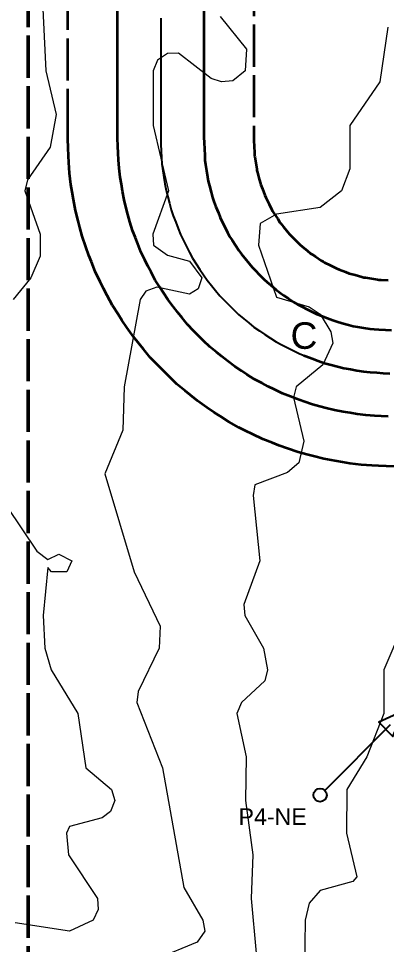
# Model space of a CAD drawing. Extents: x 6810325 to 6812275, y 1878569 to 1880689.
# Drawn here: x 6810622.2 to 6810733.1, y 1879629.4 to 1879908.4 of the extents above; entities that cross this region are included whole.
import ezdxf
from ezdxf.enums import TextEntityAlignment as Align

# ---------------------------------------------------------------- set-up
doc = ezdxf.new("R2010")
doc.units = 21
doc.header["$LTSCALE"] = 10
doc.header["$MEASUREMENT"] = 0
for name, pattern in [('CENTER', [5.08, 3.175, -0.635, 0.635, -0.635]), ('DASHDOT', [3.556, 2.54, -0.508, 0, -0.508]), ('DASHED', [1.524, 1.27, -0.254])]:
    doc.linetypes.add(name, pattern=pattern)
for name, color, linetype, lineweight in [('ANNO-LABELS', 7, 'CONTINUOUS', 18), ('ANNO-POINT-LABELS', 7, 'CONTINUOUS', 13), ('PROJ-LIMITS-OF-WORK', 7, 'DASHED', 35), ('PROJ-ROAD-CL', 252, 'CENTER', 25), ('PROJ-ROAD-FILL', 252, 'CONTINUOUS', 35), ('PROJ-XSECTION', 190, 'DASHDOT', 35), ('TOPO-CONTOUR-MINOR', 36, 'CONTINUOUS', 13), ('WETL-PHOTO-POINT', 30, 'CONTINUOUS', 25), ('WETL-SURVEY-AREA', 1, 'DASHED', 50)]:
    doc.layers.add(name, color=color, linetype=linetype, lineweight=lineweight)
doc.styles.add('LABEL', font='arial.ttf')

# ---------------------------------------------------------------- blocks, each defined once
blk = doc.blocks.new('PHOTO_ARROW')
at = {"color": 0, "lineweight": -2}
blk.add_line((0, 2), (0, 30), dxfattribs=at)
blk.add_lwpolyline([(0, 36), (-3, 28), (3, 28)], close=True, dxfattribs=at)
blk.add_circle((0, 0), 2, dxfattribs=at)

msp = doc.modelspace()

# ---------------------------------------------------------------- linework, layer by layer
at = {"layer": 'PROJ-LIMITS-OF-WORK'}
for points in [[(6810735.81, 1879773.41), (6810733.08, 1879773.48), (6810730.71, 1879773.6), (6810728.67, 1879773.71), (6810725.51, 1879773.89), (6810722.12, 1879774.34), (6810719.84, 1879774.7), (6810717.61, 1879775.06), (6810714.24, 1879775.66), (6810711.13, 1879776.48), (6810709.15, 1879777.01), (6810706.53, 1879777.72), (6810703.26, 1879778.77), (6810700.69, 1879779.75), (6810698.78, 1879780.49), (6810695.82, 1879781.64), (6810692.73, 1879783.12), (6810690.69, 1879784.16), (6810688.67, 1879785.19), (6810685.65, 1879786.81), (6810682.96, 1879788.54), (6810681.24, 1879789.66), (6810678.96, 1879791.15), (6810676.18, 1879793.17), (6810674.04, 1879794.89), (6810672.45, 1879796.18), (6810669.98, 1879798.19), (6810667.51, 1879800.56), (6810665.89, 1879802.17), (6810664.28, 1879803.79), (6810661.91, 1879806.26), (6810659.89, 1879808.73), (6810658.6, 1879810.32), (6810656.89, 1879812.45), (6810654.87, 1879815.23), (6810653.37, 1879817.52), (6810652.26, 1879819.24), (6810650.53, 1879821.92), (6810648.91, 1879824.94), (6810647.88, 1879826.97), (6810646.84, 1879829.01), (6810645.35, 1879832.09), (6810644.2, 1879835.06), (6810643.46, 1879836.97), (6810642.49, 1879839.54), (6810641.43, 1879842.8), (6810640.72, 1879845.43), (6810640.19, 1879847.41), (6810639.37, 1879850.51), (6810638.77, 1879853.88), (6810638.41, 1879856.11), (6810638.05, 1879858.39), (6810637.59, 1879861.78), (6810637.41, 1879864.95), (6810637.31, 1879866.98), (6810637.18, 1879869.36), (6810637.11, 1879872.08), (6810637.11, 1879874.43), (6810637.11, 1880089.41)], [(6810693.11, 1880089.41), (6810693.11, 1879874.44), (6810693.11, 1879872.79), (6810693.14, 1879871.54), (6810693.23, 1879869.92), (6810693.34, 1879867.85), (6810693.37, 1879867.12), (6810693.44, 1879866.66), (6810693.72, 1879864.88), (6810694.01, 1879863.06), (6810694.09, 1879862.6), (6810694.27, 1879861.93), (6810694.81, 1879859.92), (6810695.14, 1879858.68), (6810695.29, 1879858.22), (6810695.74, 1879857.05), (6810696.49, 1879855.1), (6810696.74, 1879854.43), (6810696.95, 1879854.01), (6810697.77, 1879852.4), (6810698.6, 1879850.76), (6810698.82, 1879850.35), (6810699.21, 1879849.76), (6810700.34, 1879848.01), (6810701.03, 1879846.95), (6810701.32, 1879846.55), (6810702.12, 1879845.57), (6810703.43, 1879843.95), (6810703.87, 1879843.4), (6810704.19, 1879843.07), (6810705.49, 1879841.78), (6810706.77, 1879840.49), (6810707.1, 1879840.16), (6810707.67, 1879839.72), (6810709.29, 1879838.4), (6810710.26, 1879837.61), (6810710.66, 1879837.32), (6810711.73, 1879836.63), (6810713.48, 1879835.49), (6810714.06, 1879835.11), (6810714.47, 1879834.9), (6810716.11, 1879834.06), (6810717.72, 1879833.24), (6810718.14, 1879833.04), (6810718.82, 1879832.78), (6810720.77, 1879832.03), (6810721.92, 1879831.58), (6810722.39, 1879831.43), (6810723.64, 1879831.1), (6810725.65, 1879830.56), (6810726.31, 1879830.38), (6810726.76, 1879830.31), (6810728.59, 1879830.02), (6810730.37, 1879829.74), (6810730.83, 1879829.67), (6810731.57, 1879829.63), (6810733.63, 1879829.53)]]:
    msp.add_lwpolyline(points, dxfattribs=at)
at = {"layer": 'PROJ-ROAD-CL'}
msp.add_lwpolyline([(6810665.11, 1879908.44), (6810665.11, 1879906.44), (6810665.11, 1879904.44), (6810665.11, 1879902.44), (6810665.11, 1879900.44), (6810665.11, 1879898.44), (6810665.11, 1879896.44), (6810665.11, 1879894.44), (6810665.11, 1879892.44), (6810665.11, 1879890.44), (6810665.11, 1879888.44), (6810665.11, 1879886.44), (6810665.11, 1879884.44), (6810665.11, 1879882.44), (6810665.11, 1879880.44), (6810665.11, 1879878.44), (6810665.11, 1879876.44), (6810665.11, 1879874.44), (6810665.11, 1879872.44), (6810665.16, 1879870.44), (6810665.27, 1879868.45), (6810665.37, 1879866.45), (6810665.48, 1879864.45), (6810665.75, 1879862.47), (6810666.07, 1879860.5), (6810666.38, 1879858.52), (6810666.72, 1879856.55), (6810667.24, 1879854.62), (6810667.76, 1879852.69), (6810668.28, 1879850.76), (6810668.89, 1879848.86), (6810669.61, 1879846.99), (6810670.33, 1879845.13), (6810671.04, 1879843.26), (6810671.92, 1879841.46), (6810672.82, 1879839.68), (6810673.73, 1879837.9), (6810674.67, 1879836.14), (6810675.76, 1879834.46), (6810676.85, 1879832.78), (6810677.94, 1879831.1), (6810679.11, 1879829.49), (6810680.37, 1879827.93), (6810681.63, 1879826.38), (6810682.89, 1879824.83), (6810684.28, 1879823.39), (6810685.69, 1879821.97), (6810687.1, 1879820.56), (6810688.54, 1879819.17), (6810690.1, 1879817.92), (6810691.65, 1879816.66), (6810693.2, 1879815.4), (6810694.82, 1879814.23), (6810696.5, 1879813.14), (6810698.17, 1879812.05), (6810699.85, 1879810.96), (6810701.62, 1879810.02), (6810703.4, 1879809.11), (6810705.18, 1879808.21), (6810706.98, 1879807.33), (6810708.84, 1879806.62), (6810710.71, 1879805.9), (6810712.58, 1879805.18), (6810714.48, 1879804.57), (6810716.41, 1879804.05), (6810718.34, 1879803.53), (6810720.27, 1879803.02), (6810722.24, 1879802.67), (6810724.22, 1879802.36), (6810726.19, 1879802.05), (6810728.17, 1879801.77), (6810730.17, 1879801.67), (6810732.17, 1879801.56), (6810734.16, 1879801.46)], dxfattribs=at)
at = {"layer": 'PROJ-ROAD-FILL'}
for points in [[(6810733.66, 1879788.47), (6810731.49, 1879788.58), (6810729.49, 1879788.69), (6810726.94, 1879788.83), (6810724.28, 1879789.19), (6810722.18, 1879789.52), (6810720.11, 1879789.85), (6810717.47, 1879790.32), (6810714.98, 1879790.98), (6810713.05, 1879791.49), (6810710.8, 1879792.1), (6810708.25, 1879792.93), (6810706.05, 1879793.76), (6810704.19, 1879794.48), (6810701.8, 1879795.41), (6810699.39, 1879796.57), (6810697.5, 1879797.53), (6810695.62, 1879798.49), (6810693.26, 1879799.75), (6810691.09, 1879801.14), (6810689.42, 1879802.23), (6810687.46, 1879803.51), (6810685.29, 1879805.08), (6810683.47, 1879806.55), (6810681.91, 1879807.81), (6810679.93, 1879809.43), (6810677.99, 1879811.29), (6810676.5, 1879812.78), (6810675, 1879814.28), (6810673.15, 1879816.21), (6810671.53, 1879818.2), (6810670.27, 1879819.75), (6810668.8, 1879821.57), (6810667.22, 1879823.74), (6810665.95, 1879825.7), (6810664.86, 1879827.38), (6810663.47, 1879829.54), (6810662.2, 1879831.9), (6810661.24, 1879833.78), (6810660.28, 1879835.67), (6810659.12, 1879838.08), (6810658.19, 1879840.47), (6810657.47, 1879842.33), (6810656.64, 1879844.53), (6810655.81, 1879847.07), (6810655.2, 1879849.33), (6810654.68, 1879851.26), (6810654.03, 1879853.75), (6810653.56, 1879856.38), (6810653.23, 1879858.46), (6810652.9, 1879860.56), (6810652.54, 1879863.22), (6810652.39, 1879865.77), (6810652.29, 1879867.77), (6810652.17, 1879869.94), (6810652.11, 1879872.28), (6810652.11, 1879874.44), (6810652.11, 1880089.41)], [(6810678.11, 1880089.41), (6810678.11, 1879874.44), (6810678.11, 1879872.61), (6810678.15, 1879870.95), (6810678.25, 1879869.13), (6810678.36, 1879867.13), (6810678.42, 1879865.69), (6810678.61, 1879864.39), (6810678.91, 1879862.53), (6810679.2, 1879860.66), (6810679.42, 1879859.36), (6810679.8, 1879857.99), (6810680.32, 1879856.06), (6810680.74, 1879854.45), (6810681.15, 1879853.19), (6810681.75, 1879851.65), (6810682.46, 1879849.79), (6810682.97, 1879848.44), (6810683.55, 1879847.26), (6810684.41, 1879845.58), (6810685.26, 1879843.9), (6810685.87, 1879842.73), (6810686.66, 1879841.54), (6810687.75, 1879839.86), (6810688.65, 1879838.47), (6810689.43, 1879837.4), (6810690.47, 1879836.12), (6810691.73, 1879834.56), (6810692.62, 1879833.44), (6810693.55, 1879832.5), (6810694.88, 1879831.17), (6810696.21, 1879829.84), (6810697.15, 1879828.91), (6810698.28, 1879828.02), (6810699.83, 1879826.76), (6810701.11, 1879825.71), (6810702.18, 1879824.94), (6810703.58, 1879824.04), (6810705.25, 1879822.95), (6810706.44, 1879822.16), (6810707.61, 1879821.56), (6810709.3, 1879820.7), (6810710.97, 1879819.84), (6810712.15, 1879819.26), (6810713.5, 1879818.75), (6810715.37, 1879818.04), (6810716.91, 1879817.44), (6810718.16, 1879817.04), (6810719.77, 1879816.61), (6810721.71, 1879816.09), (6810723.07, 1879815.71), (6810724.38, 1879815.5), (6810726.25, 1879815.2), (6810728.1, 1879814.91), (6810729.4, 1879814.72), (6810730.85, 1879814.65), (6810732.85, 1879814.55), (6810734.66, 1879814.45)]]:
    msp.add_lwpolyline(points, dxfattribs=at)
at = {"layer": 'PROJ-XSECTION'}
msp.add_lwpolyline([(6810708.25, 1879806.84), (6810708.84, 1879806.62), (6810710.71, 1879805.9), (6810712.58, 1879805.18), (6810714.48, 1879804.57), (6810716.41, 1879804.05), (6810718.34, 1879803.53), (6810720.27, 1879803.02), (6810722.24, 1879802.67), (6810724.22, 1879802.36), (6810726.19, 1879802.05), (6810728.17, 1879801.77), (6810730.17, 1879801.67), (6810732.17, 1879801.56), (6810734.16, 1879801.46)], dxfattribs=at)
at = {"layer": 'TOPO-CONTOUR-MINOR'}
for points, elevation in [([(6810580.7, 1879964.75), (6810626.38, 1879925.38), (6810629.33, 1879915.54), (6810630.51, 1879892.57), (6810633.54, 1879879.45), (6810631.81, 1879869.61), (6810624.91, 1879859.76), (6810624.18, 1879856.48), (6810628.74, 1879843.36), (6810628.75, 1879836.8), (6810625.99, 1879830.24), (6810620.6, 1879823.67)], 199), ([(6810683.04, 1879908.98), (6810690.96, 1879899.13), (6810690.59, 1879892.57), (6810686.86, 1879889.61), (6810683.39, 1879889.29), (6810680.3, 1879890.31), (6810670.46, 1879897.94), (6810667.18, 1879897.8), (6810664.16, 1879895.85), (6810662.77, 1879892.57), (6810662.81, 1879876.17), (6810667.47, 1879856.48), (6810662.68, 1879843.36), (6810662.96, 1879840.08), (6810667.18, 1879837.03), (6810673.74, 1879835.23), (6810677.45, 1879830.24), (6810676.41, 1879826.96), (6810673.74, 1879825.28), (6810663.9, 1879827.46), (6810660.61, 1879826.24), (6810658.91, 1879823.67), (6810654.07, 1879797.43), (6810653.63, 1879784.3), (6810648.22, 1879771.18), (6810657.13, 1879741.65), (6810664.88, 1879725.25), (6810664.59, 1879718.69), (6810658.28, 1879705.56), (6810657.91, 1879702.28), (6810665.63, 1879682.6), (6810672.05, 1879646.51), (6810677.77, 1879636.67), (6810678.37, 1879633.39), (6810676.11, 1879630.11), (6810663.9, 1879625.05)], 198), ([(6810733.57, 1879905.7), (6810731.13, 1879889.29), (6810722.06, 1879876.17), (6810722.13, 1879863.04), (6810719.54, 1879856.48), (6810713.11, 1879851.44), (6810699.98, 1879849.37), (6810695.08, 1879846.64), (6810694.51, 1879840.08), (6810699.98, 1879824.41), (6810709.83, 1879821.52), (6810713.11, 1879819.32), (6810716.39, 1879813.96), (6810716.91, 1879810.55), (6810713.91, 1879803.99), (6810705.94, 1879797.43), (6810705.14, 1879794.15), (6810708.21, 1879781.02), (6810706.67, 1879774.46), (6810703.27, 1879771.54), (6810693.48, 1879767.9), (6810692.95, 1879764.62), (6810694.94, 1879744.93), (6810690.19, 1879731.81), (6810690.48, 1879728.53), (6810696.05, 1879718.69), (6810697.32, 1879712.13), (6810696.43, 1879708.85), (6810689.48, 1879702.28), (6810687.99, 1879699), (6810690.83, 1879685.88), (6810690.63, 1879672.76), (6810692.86, 1879656.35), (6810692.32, 1879643.23), (6810693.81, 1879626.82)], 197), ([(6810618.72, 1879761.34), (6810627.81, 1879747.87), (6810631.09, 1879745.4), (6810634.37, 1879746.99), (6810638.28, 1879744.93), (6810636.83, 1879741.65), (6810632.16, 1879741.65), (6810631.09, 1879742.94), (6810629.72, 1879728.53), (6810630.19, 1879718.69), (6810632.06, 1879712.13), (6810640.13, 1879699), (6810642.48, 1879682.6), (6810650.22, 1879676.04), (6810651.3, 1879672.76), (6810649.96, 1879669.48), (6810647.49, 1879667.58), (6810637.65, 1879664.98), (6810636.7, 1879662.91), (6810637.26, 1879656.35), (6810646.08, 1879643.23), (6810646.25, 1879639.95), (6810644.75, 1879636.67), (6810637.65, 1879633.37), (6810621.24, 1879635.88)], 199), ([(6810737.98, 1879725.25), (6810732.3, 1879712.13), (6810732.31, 1879699), (6810727.19, 1879685.88), (6810721.19, 1879676.04), (6810721.06, 1879662.91), (6810724.16, 1879649.79), (6810722.95, 1879648.37), (6810713.11, 1879645.69), (6810709.83, 1879641.82), (6810708.63, 1879636.67), (6810708.14, 1879600.58)], 196)]:
    msp.add_lwpolyline(points, dxfattribs=dict(at, elevation=elevation))
at = {"layer": 'WETL-SURVEY-AREA'}
msp.add_lwpolyline([(6810625.11, 1878869.41), (6810625.11, 1880089.41), (6810820.11, 1880089.41), (6810820.11, 1880329.41), (6811095.11, 1880329.41), (6811095.11, 1880114.41), (6811975.11, 1880114.41), (6811975.11, 1878869.41)], close=True, dxfattribs=at)

# ---------------------------------------------------------------- block references
at = {"layer": 'WETL-PHOTO-POINT', "rotation": -45}
msp.add_blockref('PHOTO_ARROW', (6810713.11, 1879674.41), dxfattribs=at)

# ---------------------------------------------------------------- texts
at = {"layer": 'ANNO-LABELS', "style": 'LABEL'}
msp.add_text('C', height=8, dxfattribs=at).set_placement((6810708.25, 1879812.84), align=Align.MIDDLE_CENTER)
at = {"layer": 'ANNO-POINT-LABELS', "style": 'LABEL'}
msp.add_text('P4-NE', height=5, dxfattribs=at).set_placement((6810709.11, 1879670.41), align=Align.TOP_RIGHT)

doc.saveas('drawing.dxf')
